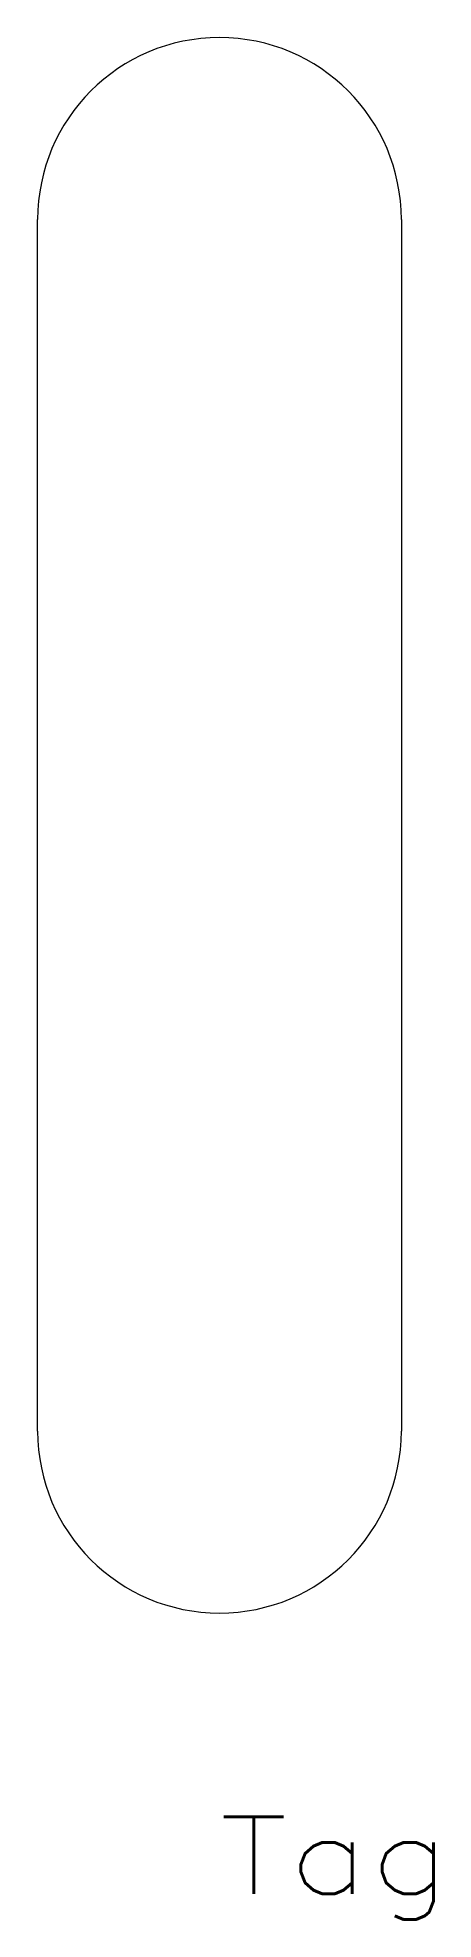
# Model space of a CAD drawing. Header units: inches. Extents: x -3 to 3.5, y -18.1 to 12.9.
import ezdxf
from ezdxf.enums import TextEntityAlignment as Align

# ---------------------------------------------------------------- set-up
doc = ezdxf.new("R2010")
doc.units = ezdxf.units.IN
doc.header["$MEASUREMENT"] = 0
doc.layers.get('0').update_dxf_attribs({"lineweight": 0})
doc.styles.get("Standard").update_dxf_attribs({"font": 'TXT.SHX'})

msp = doc.modelspace()

# ---------------------------------------------------------------- linework, layer by layer
at = {"linetype": 'Continuous'}
for p, q in [((-2.996, -10.051), (-2.996, 9.949)), ((3.004, 9.949), (3.004, -10.051))]:
    msp.add_line(p, q, dxfattribs=at)
for centre, start, end in [((0.004, 9.949), 0, 180), ((0.004, -10.051), 180, 360)]:
    msp.add_arc(centre, 3, start, end, dxfattribs=at)

# ---------------------------------------------------------------- texts
at = {"color": 7, "linetype": 'Continuous', "width": 1.166667}
msp.add_text('Tag', height=1.27, dxfattribs=at).set_placement((0.004, -17.683), (3.814, -17.683), align=Align.FIT)

doc.saveas('drawing.dxf')
